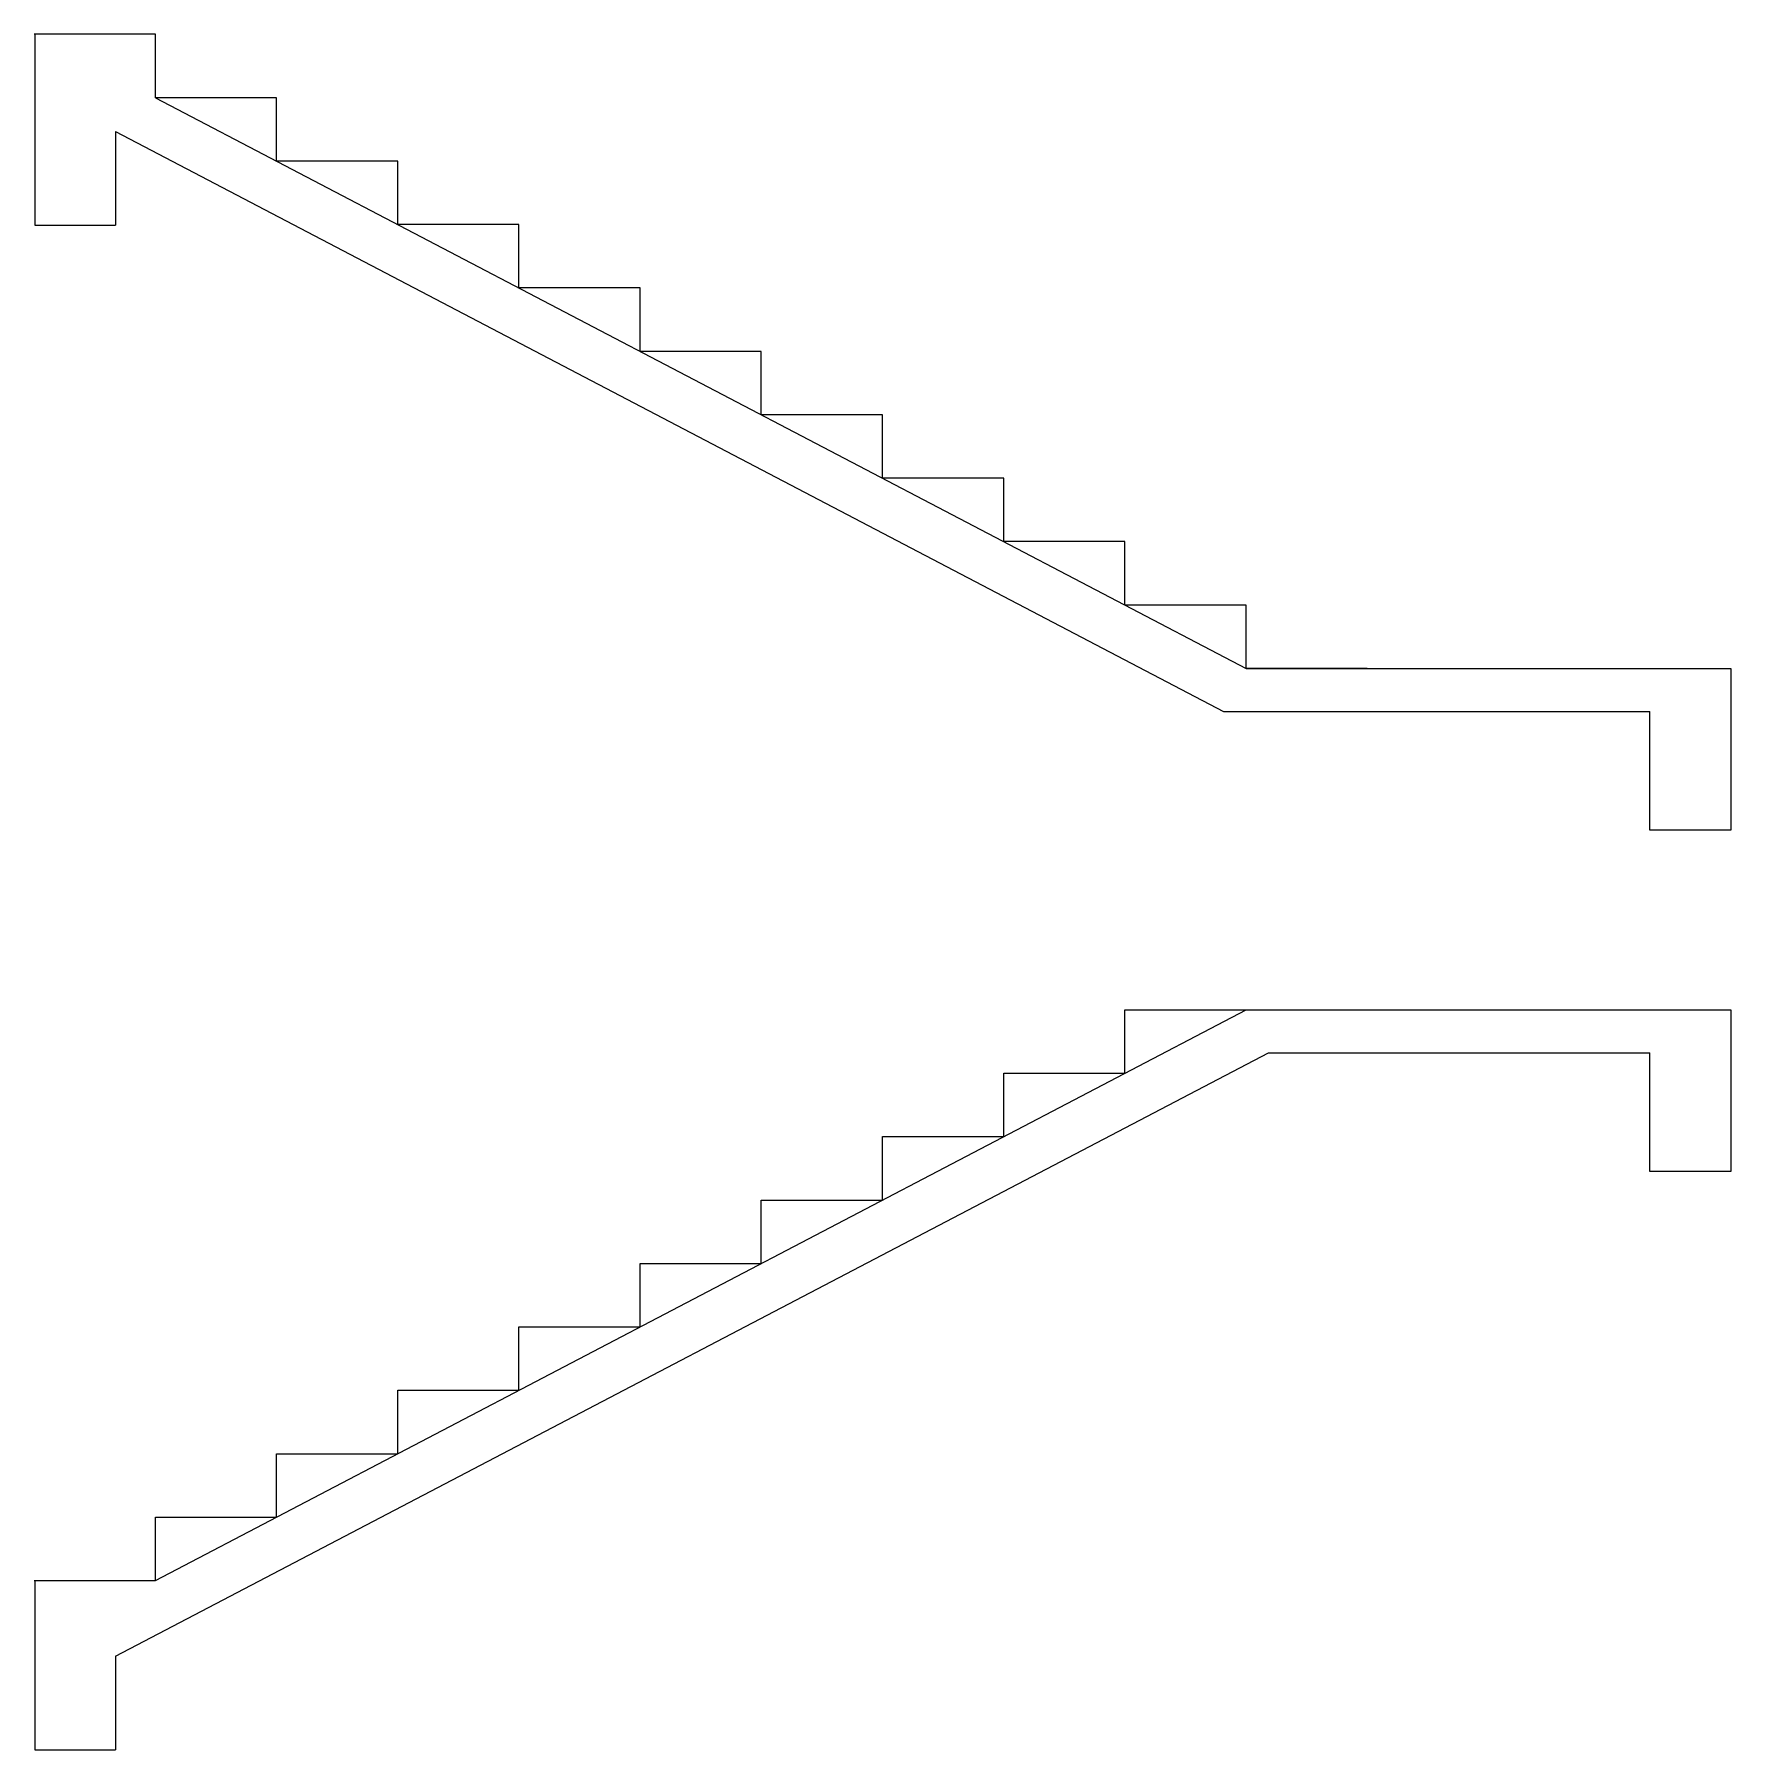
# Model space of a CAD drawing. Extents: x -79995 to 347433, y -157641 to 104789.
# Drawn here: x -42822 to -38622, y -127897 to -123650 of the extents above; entities that cross this region are included whole.
import ezdxf

# ---------------------------------------------------------------- set-up
doc = ezdxf.new("R2010")
doc.units = 0
doc.layers.add('NÉT THẤY KC', color=7, linetype='CONTINUOUS', lineweight=20)

msp = doc.modelspace()

# ---------------------------------------------------------------- linework, layer by layer
at = {"layer": 'NÉT THẤY KC'}
for p, q in [((-42521.647, -123649.644), (-42821.647, -123649.644)), ((-42820.243, -123649.644), (-42820.243, -124122.341)), ((-42521.647, -123806.644), (-42521.647, -123649.644)), ((-42521.647, -123806.644), (-39821.647, -125219.644)), ((-42620.243, -123890.485), (-42620.243, -124122.341)), ((-42620.243, -123890.485), (-39877.288, -125325.964)), ((-42820.243, -124122.341), (-42620.243, -124122.341)), ((-39877.288, -125325.964), (-38821.647, -125325.964)), ((-42521.647, -127477.728), (-39821.647, -126064.728)), ((-42620.243, -127664.765), (-39766.006, -126171.048)), ((-39766.006, -126171.048), (-38821.647, -126171.048)), ((-42820.243, -127477.728), (-42820.243, -127896.621)), ((-42620.243, -127664.765), (-42620.243, -127896.621)), ((-42820.243, -127896.621), (-42620.243, -127896.621))]:
    msp.add_line(p, q, dxfattribs=at)
for points in [[(-39521.647, -125219.644), (-39821.647, -125219.644), (-39821.647, -125062.644), (-40121.647, -125062.644), (-40121.647, -124905.644), (-40421.647, -124905.644), (-40421.647, -124748.644), (-40721.647, -124748.644), (-40721.647, -124591.644), (-41021.647, -124591.644), (-41021.647, -124434.644), (-41321.647, -124434.644), (-41321.647, -124277.644), (-41621.647, -124277.644), (-41621.647, -124120.644), (-41921.647, -124120.644), (-41921.647, -123963.644), (-42221.647, -123963.644), (-42221.647, -123806.644), (-42521.647, -123806.644)], [(-39821.647, -125219.644), (-38621.647, -125219.644), (-38621.647, -125619.644), (-38821.647, -125619.644), (-38821.647, -125325.964)], [(-42821.647, -127477.728), (-42521.647, -127477.728), (-42521.647, -127320.728), (-42221.647, -127320.728), (-42221.647, -127163.728), (-41921.647, -127163.728), (-41921.647, -127006.728), (-41621.647, -127006.728), (-41621.647, -126849.728), (-41321.647, -126849.728), (-41321.647, -126692.728), (-41021.647, -126692.728), (-41021.647, -126535.728), (-40721.647, -126535.728), (-40721.647, -126378.728), (-40421.647, -126378.728), (-40421.647, -126221.728), (-40121.647, -126221.728), (-40121.647, -126064.728), (-38621.647, -126064.728), (-38621.647, -126464.728), (-38821.647, -126464.728), (-38821.647, -126171.048)], [(-42821.647, -127477.728), (-42521.647, -127477.728), (-42521.647, -127320.728), (-42221.647, -127320.728), (-42221.647, -127163.728), (-41921.647, -127163.728), (-41921.647, -127006.728), (-41621.647, -127006.728), (-41621.647, -126849.728), (-41321.647, -126849.728), (-41321.647, -126692.728), (-41021.647, -126692.728), (-41021.647, -126535.728), (-40721.647, -126535.728), (-40721.647, -126378.728), (-40421.647, -126378.728), (-40421.647, -126221.728), (-40121.647, -126221.728), (-40121.647, -126064.728), (-38621.647, -126064.728), (-38621.647, -126464.728), (-38821.647, -126464.728), (-38821.647, -126171.048)]]:
    msp.add_lwpolyline(points, dxfattribs=at)

doc.saveas('drawing.dxf')
